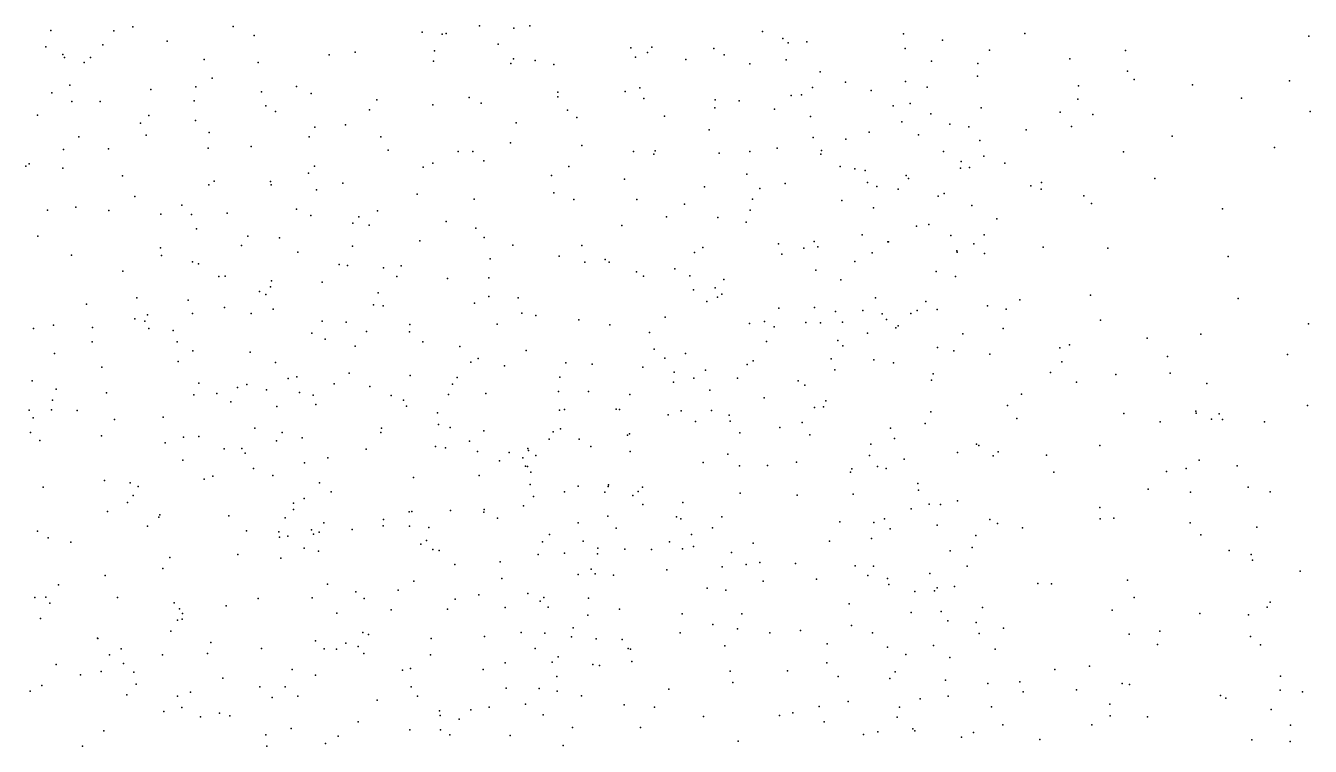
# Model space of a CAD drawing. Header units: metres. Extents: x -23.9 to 23.9, y -28.5 to 28.5.
# Drawn here: x -8.97 to -7.48, y 8.403 to 9.24 of the extents above; entities that cross this region are included whole.
import ezdxf

# ---------------------------------------------------------------- set-up
doc = ezdxf.new("R2010")
doc.units = ezdxf.units.M

msp = doc.modelspace()

# ---------------------------------------------------------------- linework, layer by layer
for p in [(-8.9409, 9.234, 17.07), (-8.8678, 9.2338, 25.626), (-8.8457, 9.2381, 20.6992), (-8.7293, 9.2388, 16.026), (-8.705, 9.2283, 23.3677), (-8.5102, 9.2321, 19.5264), (-8.487, 9.2296, 16.7759), (-8.4824, 9.2306, 25.8407), (-8.4435, 9.2395, -4.3222), (-8.4037, 9.2366, 19.5124), (-8.3852, 9.2396, 25.8551), (-8.1154, 9.2329, 22.7916), (-7.9516, 9.23, 19.6685), (-7.811, 9.2305, 25.804), (-7.4814, 9.2274, 25.8246), (-8.9466, 9.2152, 25.5041), (-8.8806, 9.2172, 23.3763), (-8.8058, 9.2215, -1.463), (-8.4219, 9.2181, 16.237), (-8.2682, 9.2139, 16.1997), (-8.2438, 9.2147, 2.2379), (-8.1717, 9.2133, 16.1951), (-8.0917, 9.2248, 21.7454), (-8.0855, 9.2198, 20.8492), (-8.064, 9.2207, 22.7122), (-7.9499, 9.2131, 22.6207), (-7.9065, 9.2229, 25.7682), (-7.852, 9.211, 22.5534), (-7.6943, 9.2109, 22.4871), (-8.9272, 9.2061, 12.7018), (-8.9252, 9.2027, 22.2161), (-8.9023, 9.197, 20.8969), (-8.895, 9.2026, 22.1123), (-8.763, 9.2005, 17.05), (-8.7003, 9.1968, 25.7481), (-8.6179, 9.2059, 21.9533), (-8.5878, 9.209, 16.0939), (-8.4969, 9.1985, 21.9679), (-8.4958, 9.2106, 23.0317), (-8.4041, 9.201, 9.6697), (-8.3792, 9.199, 16.1528), (-8.2625, 9.203, 16.3307), (-8.2485, 9.2086, 21.8902), (-8.2041, 9.2002, 16.0555), (-8.1596, 9.2058, 16.2833), (-8.0877, 9.1999, 19.5907), (-7.9192, 9.1984, 24.6107), (-7.8656, 9.1958, -9.5555), (-7.7587, 9.2013, 20.3713), (-8.4071, 9.1957, 16.5943), (-8.3575, 9.1946, 16.3475), (-8.13, 9.1954, 25.789), (-8.0483, 9.186, 16.3063), (-7.866, 9.1809, 19.7858), (-7.6916, 9.187, 7.1278), (-8.9189, 9.1707, 15.8924), (-8.7727, 9.1686, 23.3989), (-8.7536, 9.1786, -5.5693), (-8.6559, 9.1691, 19.5208), (-8.2574, 9.1676, 16.4595), (-8.0574, 9.1678, 16.4057), (-8.0188, 9.1741, 20.6966), (-7.9492, 9.175, 21.5465), (-7.9242, 9.1684, 21.36), (-7.7485, 9.1699, 20.0517), (-7.684, 9.1771, 25.8493), (-7.6165, 9.1711, 11.5611), (-7.504, 9.1757, 22.4455), (-8.9396, 9.1615, 19.3784), (-8.9164, 9.1517, 20.668), (-8.8838, 9.1515, 25.5544), (-8.8251, 9.1655, 19.4271), (-8.7745, 9.1522, 15.9453), (-8.6967, 9.1628, 21.9881), (-8.6389, 9.1608, 16.0146), (-8.5629, 9.1537, 25.7934), (-8.4556, 9.1561, 22.9797), (-8.3529, 9.1624, 6.5804), (-8.3529, 9.1572, 16.5274), (-8.2747, 9.1634, 15.9632), (-8.2531, 9.155, 25.8126), (-8.1701, 9.1535, 22.8164), (-8.1424, 9.1523, 16.4848), (-8.082, 9.1584, 21.8022), (-8.07, 9.1595, 15.9847), (-7.9893, 9.1643, 16.1116), (-7.7494, 9.1543, 20.2499), (-7.5596, 9.1553, 25.8593), (-8.6914, 9.1467, 20.7844), (-8.6803, 9.14, 23.2325), (-8.5711, 9.1421, 16.9779), (-8.4979, 9.1478, 16.0691), (-8.4417, 9.1495, 25.8166), (-8.3414, 9.1417, 25.8185), (-8.1707, 9.1444, 15.9083), (-8.1012, 9.1428, 22.7406), (-7.9637, 9.1465, 21.1414), (-7.9438, 9.1492, 22.5347), (-7.9199, 9.1374, 21.2366), (-7.8616, 9.1441, 22.4675), (-7.7699, 9.1392, 25.8512), (-7.7321, 9.1364, 22.4081), (-7.4797, 9.1401, -9.8755), (-8.9565, 9.1359, 25.4045), (-8.837, 9.1266, 22.0419), (-8.8271, 9.1353, 25.6218), (-8.7729, 9.1296, 17.6088), (-8.6345, 9.1218, 23.1545), (-8.599, 9.1247, 22.0207), (-8.4012, 9.127, 5.7186), (-8.3306, 9.1329, 16.6264), (-8.229, 9.1347, 20.7802), (-8.0596, 9.1342, 22.6463), (-7.9537, 9.1279, 21.6338), (-7.8981, 9.1252, 16.3236), (-7.8759, 9.1223, 16.2367), (-7.7569, 9.1227, 20.1424), (-8.9086, 9.1105, 25.4796), (-8.8303, 9.1127, 20.6358), (-8.7574, 9.1155, 19.446), (-8.6412, 9.1107, 25.7371), (-8.5581, 9.1104, 15.3471), (-8.177, 9.1187, 19.5917), (-8.0563, 9.11, 20.9654), (-8.0187, 9.1079, 22.5626), (-7.9915, 9.1161, 15.9464), (-7.9343, 9.1128, 25.791), (-7.8631, 9.1064, 16.1405), (-7.8094, 9.1186, 19.9371), (-7.6398, 9.1112, 17.709), (-8.9263, 9.0959, 22.1585), (-8.8742, 9.0966, 20.86), (-8.7583, 9.0976, 25.6527), (-8.7085, 9.0993, 11.4231), (-8.5495, 9.095, 16.0062), (-8.4684, 9.0934, 16.8885), (-8.4513, 9.0937, 19.5809), (-8.4076, 9.1035, 15.8881), (-8.325, 9.1004, 21.994), (-8.2651, 9.0935, 15.8309), (-8.2399, 9.0945, 21.9624), (-8.1654, 9.0918, 16.5942), (-8.13, 9.0937, 25.7581), (-8.0982, 9.0974, 15.8526), (-8.047, 9.0947, 20.671), (-7.9052, 9.0935, 15.985), (-7.6966, 9.0932, 12.1815), (-7.5211, 9.0982, 22.3761), (-8.9701, 9.0767, 20.6911), (-8.9661, 9.0792, 17.1597), (-8.4979, 9.0801, 15.9074), (-8.4387, 9.0828, 10.7498), (-8.2415, 9.0905, 6.09), (-8.0475, 9.0906, 16.5635), (-7.8848, 9.0818, 20.5006), (-7.8586, 9.0883, 19.8716), (-7.8341, 9.0801, 6.5722), (-8.9271, 9.0742, 19.3029), (-8.8579, 9.0654, 23.4691), (-8.8578, 9.0652, -13.9778), (-8.6421, 9.0686, 15.9641), (-8.635, 9.0764, 19.4863), (-8.5091, 9.0755, 22.1091), (-8.3601, 9.0656, 15.8108), (-8.3398, 9.0763, 22.8924), (-8.1335, 9.0674, 22.6978), (-8.0251, 9.0763, 19.6992), (-8.0083, 9.0734, 7.4261), (-7.9961, 9.0717, 15.8643), (-7.9484, 9.0657, 20.5596), (-7.9457, 9.0624, -4.3113), (-7.8857, 9.0741, 21.4512), (-7.875, 9.0751, 16.4332), (-7.6601, 9.0622, -6.3031), (-8.7575, 9.055, 23.3873), (-8.7516, 9.0593, -6.1152), (-8.6861, 9.0588, 22.105), (-8.6852, 9.055, 17.097), (-8.6328, 9.0491, 4.4063), (-8.6022, 9.057, 22.1264), (-8.2755, 9.0614, 2.6327), (-8.1827, 9.0525, 18.4537), (-8.1182, 9.0506, 19.6647), (-8.0889, 9.0565, 16.6288), (-7.9936, 9.0576, 21.0201), (-7.9828, 9.0531, 22.472), (-7.9577, 9.0497, 19.7878), (-7.804, 9.0537, 16.0619), (-7.7921, 9.0499, 16.3319), (-7.7916, 9.0575, 16.1469), (-8.8435, 9.0412, 20.7146), (-8.5158, 9.0441, 16.9802), (-8.4498, 9.0382, 25.745), (-8.3573, 9.0457, 22.1128), (-8.334, 9.0378, 25.7503), (-8.2612, 9.0378, 15.7519), (-8.2059, 9.0325, 19.6402), (-8.127, 9.0383, 15.7621), (-8.0233, 9.0366, 20.6053), (-7.9116, 9.0416, 21.1608), (-7.9046, 9.0447, 16.5394), (-7.7426, 9.0421, 25.8682), (-7.7334, 9.0332, 22.3353), (-8.9449, 9.0254, 15.8576), (-8.9119, 9.0289, 25.3376), (-8.8736, 9.0249, 25.4168), (-8.8132, 9.0209, 19.2363), (-8.789, 9.0313, 9.2275), (-8.7778, 9.0206, 22.1136), (-8.7363, 9.022, 15.903), (-8.6559, 9.0267, -1.749), (-8.6394, 9.0194, 23.1401), (-8.5836, 9.0179, -14.8055), (-8.562, 9.0248, 25.7094), (-8.2268, 9.0178, 16.7024), (-8.1294, 9.0255, 22.6184), (-7.9863, 9.0282, -9.0953), (-7.8724, 9.0309, 21.3089), (-7.5816, 9.0272, 22.3178), (-8.7721, 9.0039, -10.3492), (-8.5905, 9.0105, 15.8805), (-8.5715, 9.008, 23.0471), (-8.4824, 9.0125, 22.2466), (-8.4479, 9.0045, 16.9126), (-8.2783, 9.0075, 22.1167), (-8.167, 9.0169, 21.9589), (-8.1343, 9.0116, 20.6987), (-7.9364, 9.0068, 22.3993), (-7.9224, 9.009, 19.8638), (-7.8434, 9.0153, 20.2872), (-8.9562, 8.9954, 20.8758), (-8.7123, 8.9952, 22.2229), (-8.6756, 8.9934, 19.3468), (-8.5128, 8.9898, 15.7918), (-8.4383, 8.9938, 19.6462), (-8.0554, 8.9892, 16.6994), (-7.9995, 8.9967, 21.8003), (-7.97, 8.9887, 15.7658), (-7.969, 8.9887, 20.5031), (-7.8966, 8.9962, 25.8245), (-7.8581, 8.9969, 20.0409), (-8.917, 8.9733, 17.1892), (-8.8136, 8.9819, 19.1266), (-8.8125, 8.9728, 15.8545), (-8.7196, 8.9843, 19.2273), (-8.6543, 8.9766, 22.3103), (-8.591, 8.9837, 19.5837), (-8.4048, 8.9847, 22.2985), (-8.3247, 8.9845, 15.7079), (-8.1943, 8.9764, 22.6943), (-8.1845, 8.9821, 25.7), (-8.0966, 8.9863, 20.6166), (-8.0927, 8.9746, 20.8696), (-8.0675, 8.9813, 14.8206), (-8.0512, 8.983, 22.4703), (-7.9879, 8.976, 20.9826), (-7.8897, 8.9783, 21.6153), (-7.8895, 8.9769, 20.3508), (-7.8702, 8.9863, 15.8399), (-7.8576, 8.9751, 21.4963), (-7.7897, 8.9826, 16.5043), (-7.7145, 8.9812, 16.0958), (-8.7767, 8.9657, 23.4528), (-8.7697, 8.9631, 5.6697), (-8.6065, 8.9626, 17.0772), (-8.5966, 8.9612, 20.6192), (-8.5548, 8.9586, 25.658), (-8.5346, 8.9608, 17.0271), (-8.4311, 8.9689, 25.6955), (-8.3512, 8.9721, 19.6601), (-8.3213, 8.9651, 16.7966), (-8.2978, 8.9684, 22.2538), (-8.2931, 8.9652, 25.6887), (-8.217, 8.9574, 20.7802), (-8.0082, 8.9659, 17.429), (-7.575, 8.9717, 25.8846), (-8.8574, 8.9547, 22.1769), (-8.7461, 8.9484, 20.6445), (-8.7386, 8.949, 22.3091), (-8.6848, 8.9433, 25.5587), (-8.5396, 8.9483, 22.3748), (-8.4806, 8.946, 22.9709), (-8.4326, 8.9469, 15.7133), (-8.2616, 8.9538, 22.8011), (-8.2532, 8.9487, 15.6715), (-8.1997, 8.9492, 22.188), (-8.1601, 8.9452, 13.2299), (-8.0534, 8.956, 20.5455), (-8.0242, 8.9445, 21.888), (-7.9137, 8.9542, 19.9864), (-7.8914, 8.9484, 21.1462), (-8.6987, 8.931, 23.2464), (-8.6916, 8.9275, 19.1153), (-8.6862, 8.9366, 15.8712), (-8.6263, 8.9418, 19.2516), (-8.5612, 8.9294, -8.9876), (-8.1955, 8.9331, 20.6056), (-8.1702, 8.9353, 22.5922), (-8.1624, 8.9279, 20.7038), (-8.8994, 8.9165, 23.5979), (-8.8413, 8.9238, 19.0226), (-8.7816, 8.9211, 23.5395), (-8.5666, 8.9155, 19.3475), (-8.5554, 8.9145, 23.0371), (-8.4495, 8.9177, 16.9418), (-8.4329, 8.9254, 22.3915), (-8.3988, 8.9236, 16.868), (-8.1797, 8.9196, 22.342), (-8.1673, 8.9244, 19.7639), (-8.0549, 8.9127, 22.417), (-7.984, 8.9237, 19.9373), (-7.9258, 8.9194, 25.8062), (-7.8541, 8.9145, 21.25), (-7.8167, 8.9216, 25.8473), (-7.7347, 8.9267, 25.8698), (-7.5635, 8.923, 1.6095), (-8.8436, 8.8992, 20.7776), (-8.8288, 8.9041, -4.2773), (-8.7766, 8.9054, 25.3572), (-8.7394, 8.9124, 23.368), (-8.7086, 8.9056, 25.4734), (-8.6828, 8.9104, 20.5634), (-8.3945, 8.9058, 20.609), (-8.3784, 8.9032, 25.6318), (-8.3283, 8.8981, 22.392), (-8.2283, 8.9011, 16.7951), (-8.0963, 8.9118, 24.2864), (-8.0304, 8.9079, 20.4446), (-7.9988, 8.909, 24.2754), (-7.9766, 8.9053, 22.3557), (-7.9713, 8.8986, 20.3193), (-7.9433, 8.9057, 20.1063), (-7.9359, 8.9091, 21.7334), (-7.9127, 8.91, 16.6957), (-7.8326, 8.9104, 16.625), (-7.7231, 8.8977, 16.5109), (-8.9611, 8.888, 15.8298), (-8.9379, 8.8919, -2.4739), (-8.8926, 8.8892, 22.2569), (-8.8317, 8.8965, 25.2819), (-8.8273, 8.8883, 15.8441), (-8.799, 8.8858, 17.1786), (-8.638, 8.8829, 17.1107), (-8.6263, 8.8966, 20.6851), (-8.5981, 8.8955, 19.1865), (-8.5748, 8.8846, 15.7447), (-8.5247, 8.8843, 20.657), (-8.5246, 8.8928, 19.4327), (-8.4232, 8.8932, 19.6247), (-8.2922, 8.8924, 19.7635), (-8.2463, 8.8836, 22.738), (-8.1305, 8.894, 16.7832), (-8.1129, 8.8963, 19.8358), (-8.1017, 8.89, 20.8509), (-8.0651, 8.8951, 25.7061), (-8.048, 8.8949, -9.9544), (-8.0225, 8.8955, 20.9208), (-7.9936, 8.8829, 20.0219), (-7.9607, 8.8888, 20.2014), (-7.958, 8.8913, -15.5643), (-7.8361, 8.8883, 21.3935), (-7.4818, 8.8937, 22.2693), (-8.893, 8.8727, 25.1836), (-8.7942, 8.8725, 23.7262), (-8.6226, 8.8759, 22.4589), (-8.5093, 8.8726, 20.5402), (-8.1105, 8.8731, 22.3603), (-8.0278, 8.8742, 16.7714), (-8.022, 8.868, 15.6514), (-7.8829, 8.882, 21.6283), (-7.7592, 8.869, 16.5913), (-7.6688, 8.877, 16.0066), (-7.6067, 8.8817, 25.8781), (-8.9368, 8.8591, 17.2044), (-8.776, 8.8622, 20.6568), (-8.7097, 8.8605, 6.7959), (-8.588, 8.8676, 25.5133), (-8.4665, 8.8672, 25.562), (-8.4452, 8.8534, 20.6816), (-8.3896, 8.8626, 22.4667), (-8.241, 8.8642, 20.7103), (-8.2287, 8.8538, 22.3933), (-8.2047, 8.8593, 1.6017), (-8.0356, 8.853, 22.0642), (-7.9122, 8.8659, 15.6972), (-7.8931, 8.8624, 22.3078), (-7.8517, 8.8582, 21.5472), (-7.7704, 8.8658, 15.8174), (-7.6453, 8.8555, -13.5439), (-7.506, 8.8581, 25.8639), (-8.8816, 8.8431, 18.9149), (-8.7932, 8.8498, 18.9455), (-8.6801, 8.8487, 25.3836), (-8.4536, 8.8491, 19.7488), (-8.4147, 8.8448, 20.5169), (-8.3436, 8.8483, 15.6146), (-8.3127, 8.8467, 20.516), (-8.2541, 8.8431, 15.599), (-8.1814, 8.8398, 22.5116), (-8.133, 8.8465, 25.645), (-8.1259, 8.8505, 15.6121), (-8.0312, 8.8403, 20.1344), (-7.9861, 8.8518, 12.137), (-7.9632, 8.8482, 20.9912), (-7.7678, 8.8496, 25.8562), (-8.9627, 8.8275, 23.7005), (-8.7691, 8.8246, 23.8659), (-8.7137, 8.8232, 23.3289), (-8.6657, 8.83, 23.2015), (-8.6556, 8.832, 15.7684), (-8.6122, 8.8238, 14.1824), (-8.5949, 8.8364, 19.0763), (-8.5239, 8.8335, 19.1708), (-8.4749, 8.8235, 19.2716), (-8.4697, 8.8313, 19.4715), (-8.3504, 8.8316, 20.7072), (-8.2185, 8.8257, 22.5886), (-8.2179, 8.8376, 25.5109), (-8.1949, 8.8304, 20.7751), (-8.1442, 8.8303, 20.3961), (-8.0739, 8.8275, 20.0314), (-7.9191, 8.8283, 24.2738), (-7.9174, 8.8356, 16.753), (-7.7813, 8.8369, 22.2581), (-7.7511, 8.8258, 6.3045), (-7.7055, 8.8348, 15.8728), (-7.6424, 8.8363, 16.4233), (-7.5997, 8.8243, 16.2672), (-8.9349, 8.8177, -6.7974), (-8.8763, 8.8134, 15.8339), (-8.7749, 8.8112, 22.4675), (-8.7485, 8.8126, 17.1655), (-8.7244, 8.8195, 25.2367), (-8.6909, 8.8171, 23.7798), (-8.6526, 8.814, 18.9935), (-8.6365, 8.8108, 25.3134), (-8.5708, 8.8207, 20.6984), (-8.5459, 8.8103, 17.0516), (-8.4795, 8.8114, 20.4464), (-8.4361, 8.8126, 25.4764), (-8.352, 8.8151, 25.4982), (-8.3173, 8.8152, 22.8261), (-8.2691, 8.8115, 22.4648), (-8.1764, 8.8164, 16.8372), (-8.0662, 8.8222, 20.2398), (-7.8148, 8.812, 15.7343), (-8.9662, 8.7935, 23.7923), (-8.9403, 8.7938, 22.3464), (-8.9391, 8.8049, 20.8394), (-8.7321, 8.8032, 23.4694), (-8.6786, 8.7978, -2.121), (-8.6336, 8.8, 23.885), (-8.5316, 8.8048, 15.6625), (-8.5282, 8.7981, 22.5411), (-8.3507, 8.7934, 16.8586), (-8.3451, 8.794, 19.9283), (-8.2851, 8.7945, 20.394), (-8.2812, 8.7941, 22.7483), (-8.1134, 8.8077, 7.9112), (-8.0548, 8.7966, 16.8265), (-8.0444, 8.7971, 24.2104), (-8.0416, 8.804, 22.2952), (-7.831, 8.7988, 25.8204), (-7.483, 8.7988, 12.2743), (-8.9614, 8.7844, 2.3313), (-8.9104, 8.7929, 23.8785), (-8.8672, 8.7827, 22.4305), (-8.8107, 8.7853, 18.8856), (-8.4923, 8.7903, -5.53), (-8.2248, 8.7881, 19.985), (-8.2098, 8.7927, 14.5614), (-8.193, 8.7803, 20.0714), (-8.1743, 8.7928, 20.3194), (-8.1538, 8.7876, 20.2129), (-8.1526, 8.7805, 25.5639), (-8.0691, 8.7791, 20.8721), (-7.9201, 8.7915, 21.7194), (-7.8202, 8.7837, 6.8842), (-7.696, 8.7895, 16.5684), (-7.6537, 8.7797, 15.9123), (-7.6127, 8.792, -4.4293), (-7.6121, 8.7899, 22.2273), (-7.5943, 8.7829, 16.3442), (-7.5853, 8.7891, 25.8557), (-7.5815, 8.7826, 16.1868), (-7.5329, 8.7797, 13.7928), (-8.9646, 8.7675, 17.2039), (-8.8822, 8.7636, 5.9244), (-8.7042, 8.7726, 23.7097), (-8.6725, 8.7674, 20.4894), (-8.5582, 8.7675, 19.0416), (-8.5572, 8.7723, 25.2302), (-8.4912, 8.7768, 25.3571), (-8.4776, 8.7731, 19.6601), (-8.4385, 8.7693, 19.5571), (-8.3582, 8.7682, 25.3921), (-8.3497, 8.7716, -1.3032), (-8.272, 8.7643, 22.6106), (-8.2694, 8.7658, -4.2931), (-8.1415, 8.7671, 10.443), (-8.095, 8.7734, 24.5312), (-8.0605, 8.7648, 24.6321), (-7.9668, 8.7723, 22.0276), (-7.9264, 8.7779, 22.2568), (-8.9536, 8.7581, 24.0053), (-8.8083, 8.7555, 20.7068), (-8.7871, 8.7621, 20.568), (-8.7691, 8.7629, 25.1543), (-8.7194, 8.7489, 23.5333), (-8.6792, 8.7579, 17.1345), (-8.6494, 8.7612, 22.5492), (-8.4946, 8.7512, 23.0317), (-8.4832, 8.7495, 20.706), (-8.4551, 8.7575, 19.1978), (-8.3874, 8.7489, 22.5559), (-8.3628, 8.7596, 20.3148), (-8.328, 8.7595, 20.0612), (-8.3143, 8.7511, 20.1497), (-7.9894, 8.7537, 22.2004), (-7.9621, 8.7605, 21.9416), (-7.8668, 8.7538, 15.6712), (-7.8641, 8.7524, 18.827), (-7.724, 8.7523, 15.7956), (-8.7879, 8.7355, 22.5173), (-8.7398, 8.7484, 24.0138), (-8.7155, 8.7436, 15.7769), (-8.6196, 8.7379, 24.0079), (-8.575, 8.7482, 23.9207), (-8.4458, 8.7452, 20.2991), (-8.4203, 8.7346, 12.6899), (-8.4091, 8.7442, 19.9721), (-8.3935, 8.7381, 20.2083), (-8.3868, 8.7465, 22.9563), (-8.3781, 8.7409, 25.1847), (-8.2689, 8.7454, 16.8711), (-8.1553, 8.7423, 20.8172), (-7.9912, 8.7408, 15.6011), (-7.9508, 8.7366, 21.785), (-7.8891, 8.7443, 21.1413), (-7.8478, 8.7404, 16.7457), (-7.8418, 8.745, -6.6107), (-7.7859, 8.7411, 22.2292), (-7.6085, 8.7354, 15.9795), (-8.7059, 8.7255, 23.6211), (-8.6466, 8.7322, 23.7963), (-8.3904, 8.7283, 20.7172), (-8.3881, 8.728, 15.5747), (-8.3842, 8.7212, 25.0916), (-8.184, 8.7325, 15.5572), (-8.1418, 8.7287, 24.4295), (-8.1095, 8.7291, 24.1643), (-8.0759, 8.7329, 15.57), (-8.0131, 8.7212, 20.9384), (-8.0118, 8.7253, 24.4456), (-7.9818, 8.728, 24.3474), (-7.9716, 8.7256, 16.8221), (-7.7771, 8.7213, 25.812), (-7.6464, 8.7221, 2.5325), (-7.6238, 8.7256, 13.4182), (-7.5644, 8.7286, 16.2549), (-8.8787, 8.7118, 20.5972), (-8.8488, 8.7089, -15.2661), (-8.8396, 8.7049, 25.1007), (-8.7632, 8.7131, 18.8545), (-8.7528, 8.7169, 17.1558), (-8.6835, 8.7176, 23.3497), (-8.6293, 8.7091, 20.7176), (-8.5202, 8.7153, 23.9845), (-8.444, 8.7177, 20.1326), (-8.385, 8.7072, 19.3305), (-8.3292, 8.7051, 24.9943), (-8.2944, 8.7048, 20.7499), (-8.294, 8.7065, 25.237), (-8.2545, 8.7041, 25.3598), (-7.9352, 8.7082, 21.8633), (-7.5518, 8.7041, 25.8218), (-8.9497, 8.7039, 22.4269), (-8.8456, 8.6942, 20.7599), (-8.6472, 8.6908, 20.4101), (-8.6158, 8.6987, 18.9252), (-8.3809, 8.693, 16.8885), (-8.3448, 8.6985, 22.6287), (-8.2981, 8.698, 24.1408), (-8.2658, 8.6943, 25.061), (-8.2597, 8.6988, 24.2515), (-8.1411, 8.6971, 7.1322), (-8.075, 8.6947, 24.7548), (-8.0102, 8.6957, 24.5656), (-7.9341, 8.7005, 22.1481), (-7.6679, 8.7018, 25.8214), (-7.6188, 8.6983, 22.2178), (-7.5263, 8.6987, 22.2265), (-8.875, 8.6756, 17.183), (-8.8519, 8.6863, 18.8056), (-8.6595, 8.6781, 15.7002), (-8.6593, 8.6854, 10.4793), (-8.5252, 8.6753, 17.0167), (-8.5221, 8.6756, 20.1327), (-8.4771, 8.677, 25.0639), (-8.4385, 8.6751, 23.0244), (-8.4383, 8.6779, 22.6116), (-8.3924, 8.6825, 19.5956), (-8.2541, 8.6838, 25.1572), (-8.2075, 8.6863, 24.9452), (-7.9427, 8.679, 24.27), (-7.922, 8.6844, 21.725), (-7.9088, 8.6839, 22.042), (-7.8891, 8.6881, 21.6162), (-7.7237, 8.6804, -7.0117), (-8.8158, 8.6691, 24.0905), (-8.8145, 8.672, 20.5483), (-8.7343, 8.6707, 22.5832), (-8.6691, 8.6683, 1.7001), (-8.6243, 8.6624, -8.5624), (-8.5549, 8.6663, 24.0477), (-8.4227, 8.6681, 24.1427), (-8.3291, 8.6627, 15.5444), (-8.2946, 8.6703, 22.7872), (-8.2149, 8.6695, 24.3643), (-8.2099, 8.6673, 24.8352), (-8.1626, 8.6695, 24.5798), (-8.0256, 8.6638, 25.6479), (-7.9862, 8.6631, 20.9943), (-7.9737, 8.6674, 24.1277), (-7.9128, 8.66, 25.7274), (-7.8514, 8.6665, 21.403), (-7.8425, 8.6619, 15.6546), (-7.7234, 8.6671, 16.674), (-7.7076, 8.668, 15.7714), (-7.619, 8.6624, -8.6876), (-8.9563, 8.6528, 17.1843), (-8.944, 8.645, 18.7768), (-8.8287, 8.6588, 7.1245), (-8.7138, 8.6532, 20.4558), (-8.6764, 8.6522, 23.4968), (-8.6756, 8.646, -7.3781), (-8.6661, 8.6471, 23.5886), (-8.6386, 8.6546, 25.0797), (-8.6361, 8.6493, 24.0815), (-8.6296, 8.6518, 17.0802), (-8.5915, 8.6548, 20.2904), (-8.5554, 8.6591, 23.8844), (-8.5248, 8.6588, 23.1128), (-8.5025, 8.6572, 20.7188), (-8.3622, 8.649, 24.0743), (-8.2851, 8.6565, 7.4696), (-8.1976, 8.6491, 24.4805), (-8.1734, 8.6568, 11.167), (-7.9889, 8.6444, 24.4934), (-7.9672, 8.6558, 12.519), (-7.8676, 8.6478, 16.7898), (-7.8135, 8.6569, 25.7663), (-7.6066, 8.6487, 16.5098), (-7.5418, 8.6575, 16.1903), (-8.9178, 8.64, 24.9975), (-8.6472, 8.6333, 23.3862), (-8.6304, 8.6298, 6.4376), (-8.5118, 8.6378, 19.9966), (-8.5051, 8.6421, 18.9904), (-8.4979, 8.6318, 24.114), (-8.4902, 8.6303, 15.5873), (-8.3706, 8.6407, 19.2313), (-8.3234, 8.6415, 24.2581), (-8.3063, 8.633, 22.7104), (-8.2751, 8.6321, 24.0841), (-8.2442, 8.6315, 15.5312), (-8.2232, 8.6407, 16.8951), (-8.2079, 8.6326, 24.6942), (-8.1953, 8.635, 25.303), (-8.1261, 8.6389, 15.54), (-8.0376, 8.6412, 15.5576), (-7.8976, 8.6301, 21.8731), (-7.872, 8.6341, 21.2925), (-7.5738, 8.6303, 25.7847), (-8.8027, 8.6223, 20.7928), (-8.7241, 8.626, 18.8244), (-8.6742, 8.6216, 22.6243), (-8.4197, 8.6175, 20.7423), (-8.3757, 8.6259, 24.9417), (-8.3451, 8.6275, 19.3532), (-8.3066, 8.6266, 24.8651), (-8.1511, 8.6281, -13.4274), (-8.1184, 8.6166, 24.0988), (-8.0768, 8.6152, 25.545), (-7.5485, 8.626, 16.3312), (-7.5466, 8.6193, 16.1106), (-8.8778, 8.6016, 20.8461), (-8.811, 8.6097, 18.7846), (-8.4722, 8.6141, 16.937), (-8.3292, 8.6028, 11.6436), (-8.3141, 8.609, 22.9432), (-8.3093, 8.6032, 24.3544), (-8.2883, 8.6018, 24.7763), (-8.2263, 8.6081, 24.5939), (-8.1619, 8.6114, 24.9882), (-8.1343, 8.6144, 24.8749), (-8.0078, 8.6126, 24.6402), (-7.9932, 8.6016, 16.8562), (-7.9865, 8.6124, 13.1034), (-7.921, 8.6036, 21.1496), (-7.8778, 8.6122, 21.4678), (-7.4915, 8.6065, 25.7562), (-8.9321, 8.5907, 24.2493), (-8.6201, 8.5913, 23.6375), (-8.5198, 8.5948, 24.9836), (-8.4178, 8.5978, 19.0857), (-8.1796, 8.5868, -1.5335), (-8.1145, 8.595, 16.8885), (-8.0528, 8.5973, 20.9414), (-7.9703, 8.5979, 24.4143), (-7.9685, 8.5912, 15.5762), (-7.9128, 8.5871, 24.2187), (-7.8926, 8.5885, 24.0971), (-7.7959, 8.592, 16.7478), (-7.7798, 8.5919, 22.2343), (-7.6918, 8.5959, 19.1361), (-8.9594, 8.5761, 15.8716), (-8.9466, 8.5763, 24.8916), (-8.8634, 8.576, 22.5592), (-8.7979, 8.5698, -6.5899), (-8.7003, 8.5748, 24.185), (-8.6377, 8.5756, 24.9828), (-8.5869, 8.5825, 20.1288), (-8.5774, 8.5748, 24.201), (-8.5381, 8.5844, 23.2055), (-8.472, 8.5738, 19.8255), (-8.4445, 8.579, 23.1124), (-8.3874, 8.5807, 15.5451), (-8.3734, 8.5715, 19.664), (-8.3689, 8.5758, -6.0367), (-8.3173, 8.5751, 24.0242), (-8.1577, 8.5846, 25.0693), (-7.9386, 8.5827, 24.3297), (-7.9158, 8.5835, 21.7566), (-7.684, 8.5759, 16.6486), (-7.5263, 8.5706, -15.4143), (-8.9419, 8.5694, 20.9067), (-8.7916, 8.5628, 15.8332), (-8.788, 8.5574, 20.4342), (-8.7376, 8.5662, 15.7565), (-8.6091, 8.5576, 15.5294), (-8.5461, 8.5615, 23.7836), (-8.4806, 8.5624, 24.9145), (-8.414, 8.5643, 24.2999), (-8.3641, 8.5647, 19.1736), (-8.318, 8.5554, 19.4493), (-8.2812, 8.5624, 22.7812), (-8.2084, 8.5568, 24.0439), (-8.1393, 8.557, 25.313), (-8.0148, 8.5686, 24.7976), (-7.9426, 8.5584, 25.6256), (-7.9079, 8.5597, 21.5478), (-7.8602, 8.5642, 1.623), (-7.7096, 8.5613, 15.749), (-7.608, 8.5573, 16.5389), (-7.5515, 8.5557, 22.235), (-7.5296, 8.5646, 16.2178), (-8.953, 8.5516, -14.6869), (-8.7941, 8.5498, 15.2384), (-8.7887, 8.5508, 22.6094), (-8.3349, 8.5406, 19.587), (-8.1729, 8.5444, 20.8696), (-8.0119, 8.5436, 21.0293), (-7.9003, 8.549, 16.8259), (-7.8672, 8.5468, 22.115), (-7.8358, 8.5405, 2.7781), (-8.8868, 8.5287, 17.1323), (-8.8863, 8.5285, 20.4787), (-8.8016, 8.5369, 17.1174), (-8.6339, 8.5255, 17.0303), (-8.5789, 8.5352, 23.3884), (-8.5724, 8.5328, 18.8788), (-8.4997, 8.5283, 22.6719), (-8.4378, 8.5306, 24.8116), (-8.3952, 8.5352, 24.3897), (-8.3678, 8.5344, 24.7474), (-8.3369, 8.5304, 24.5893), (-8.3083, 8.528, 22.9739), (-8.2779, 8.5273, 15.5232), (-8.2107, 8.535, -9.3828), (-8.1442, 8.5396, 25.1915), (-8.1069, 8.535, 15.5303), (-8.0711, 8.5375, 24.0506), (-7.9877, 8.5348, 24.5885), (-7.8638, 8.5342, 15.6212), (-7.6897, 8.5335, -9.9966), (-7.6541, 8.5368, 25.7188), (-7.549, 8.5305, 16.0407), (-8.8595, 8.5163, 18.7434), (-8.7592, 8.5109, 18.7711), (-8.7552, 8.5236, 20.8141), (-8.6965, 8.5168, 20.2834), (-8.6238, 8.5165, 15.6537), (-8.6094, 8.5159, 24.2783), (-8.5987, 8.5229, 20.0039), (-8.5842, 8.519, 23.5259), (-8.5779, 8.511, 24.8634), (-8.379, 8.5169, 22.6602), (-8.2712, 8.5167, 20.8285), (-8.2684, 8.516, 23.9894), (-8.1588, 8.52, 16.901), (-8.0402, 8.522, 25.4849), (-7.9701, 8.5183, 24.4672), (-7.9169, 8.5203, 21.6936), (-7.8455, 8.5161, 21.9926), (-7.657, 8.5215, 15.8146), (-7.5373, 8.521, 25.702), (-8.9348, 8.498, 22.5341), (-8.8728, 8.5094, 20.8866), (-8.8565, 8.4995, 24.3691), (-8.8114, 8.5094, 24.8472), (-8.5003, 8.5094, 20.7746), (-8.4139, 8.5, 24.6387), (-8.3592, 8.5009, 20.8035), (-8.3525, 8.5071, 16.8915), (-8.3121, 8.4983, 23.0618), (-8.3044, 8.4969, 19.366), (-8.2668, 8.5017, 16.9005), (-8.0408, 8.5001, -9.6882), (-7.949, 8.5099, 24.0404), (-7.8979, 8.5063, 24.2597), (-7.7358, 8.4964, 25.67), (-8.9067, 8.4862, 15.8989), (-8.8827, 8.4901, 24.7273), (-8.8447, 8.4894, 20.4034), (-8.7414, 8.4823, 24.3527), (-8.6611, 8.4925, 24.8392), (-8.6338, 8.4856, 20.8024), (-8.5329, 8.4915, 23.6769), (-8.5237, 8.4934, 24.3749), (-8.4392, 8.4922, 24.5213), (-8.354, 8.4842, 23.8998), (-8.1528, 8.4905, 15.3484), (-8.0864, 8.4908, 25.2879), (-8.0274, 8.4841, 24.9535), (-7.9677, 8.4818, 21.1879), (-7.9612, 8.4897, 24.7079), (-7.776, 8.4925, 15.6857), (-7.5141, 8.4845, 16.4444), (-8.9649, 8.4673, 18.7258), (-8.9515, 8.4738, 20.9844), (-8.8419, 8.4753, 22.6024), (-8.7788, 8.4662, 24.7339), (-8.6985, 8.4724, 15.7188), (-8.669, 8.4724, 18.8005), (-8.5228, 8.4723, 24.7311), (-8.4125, 8.4707, 15.5538), (-8.3744, 8.4704, 19.0941), (-8.3534, 8.4671, 19.6744), (-8.2239, 8.4695, 12.1923), (-8.1497, 8.4772, 20.93), (-7.903, 8.4798, 25.5649), (-7.8538, 8.4763, 21.8802), (-7.8167, 8.478, 25.6144), (-7.813, 8.4663, 16.8191), (-7.7508, 8.4687, -6.3471), (-7.6978, 8.4762, 11.0758), (-7.6893, 8.4751, 16.7264), (-7.5145, 8.4685, 16.1348), (-7.4886, 8.4665, 12.7327), (-8.8526, 8.4631, 24.5907), (-8.7941, 8.4615, 24.4216), (-8.6842, 8.46, 24.4175), (-8.6544, 8.4615, 24.7486), (-8.5625, 8.4566, 24.637), (-8.5156, 8.4614, 23.5815), (-8.3903, 8.452, 23.212), (-8.3251, 8.4618, 19.2221), (-8.2758, 8.4514, 22.9514), (-8.016, 8.4552, 15.5598), (-7.9325, 8.4584, 24.3986), (-7.9, 8.4615, 16.8561), (-7.7122, 8.452, 15.7518), (-7.5839, 8.4623, 15.931), (-7.5778, 8.4592, 25.6442), (-8.81, 8.4436, 20.306), (-8.7888, 8.4484, 15.8372), (-8.7673, 8.4373, -14.225), (-8.7453, 8.4418, 20.1909), (-8.7333, 8.4385, 17.0232), (-8.4901, 8.4444, 15.5843), (-8.4894, 8.439, 23.4847), (-8.4538, 8.4455, 23.3329), (-8.4325, 8.4486, 23.75), (-8.3696, 8.4396, 23.8294), (-8.2404, 8.4485, 23.9178), (-8.1836, 8.4377, 7.9031), (-8.0955, 8.4391, 21.0218), (-8.0799, 8.4422, 24.0575), (-8.0496, 8.4495, 25.1305), (-7.9589, 8.4372, 21.3755), (-7.9565, 8.4488, 24.5617), (-7.8494, 8.449, 22.102), (-7.712, 8.4385, 6.8605), (-7.6684, 8.4373, 22.2688), (-7.5253, 8.4461, 16.5746), (-8.8796, 8.4213, 17.0587), (-8.662, 8.4238, 16.9766), (-8.5845, 8.4317, 16.9184), (-8.5245, 8.4223, 19.9265), (-8.4887, 8.4223, 20.836), (-8.4671, 8.4347, 16.89), (-8.3356, 8.4249, 20.8663), (-8.2568, 8.4252, 15.5317), (-8.0439, 8.4318, 21.0934), (-7.9409, 8.4235, 24.154), (-7.9386, 8.421, 25.4207), (-7.8364, 8.4282, 21.9856), (-7.733, 8.4281, 25.5812), (-7.5027, 8.4278, 25.5836), (-8.6913, 8.4164, 22.6659), (-8.6222, 8.4063, 15.6687), (-8.6076, 8.4151, 19.9969), (-8.4782, 8.4165, -10.0037), (-8.4082, 8.4158, 19.7844), (-8.1434, 8.4091, 23.9811), (-7.9981, 8.4171, 25.244), (-7.9815, 8.4199, 25.3423), (-7.8844, 8.4139, 15.6216), (-7.8704, 8.4191, 25.4996), (-7.7934, 8.411, 22.2701), (-7.5475, 8.4108, -4.7794), (-7.5029, 8.4087, 16.0615), (-8.9043, 8.4032, 15.9316), (-8.6905, 8.4033, 20.0894), (-8.3467, 8.4043, 16.8804)]:
    msp.add_point(p)

doc.saveas('drawing.dxf')
